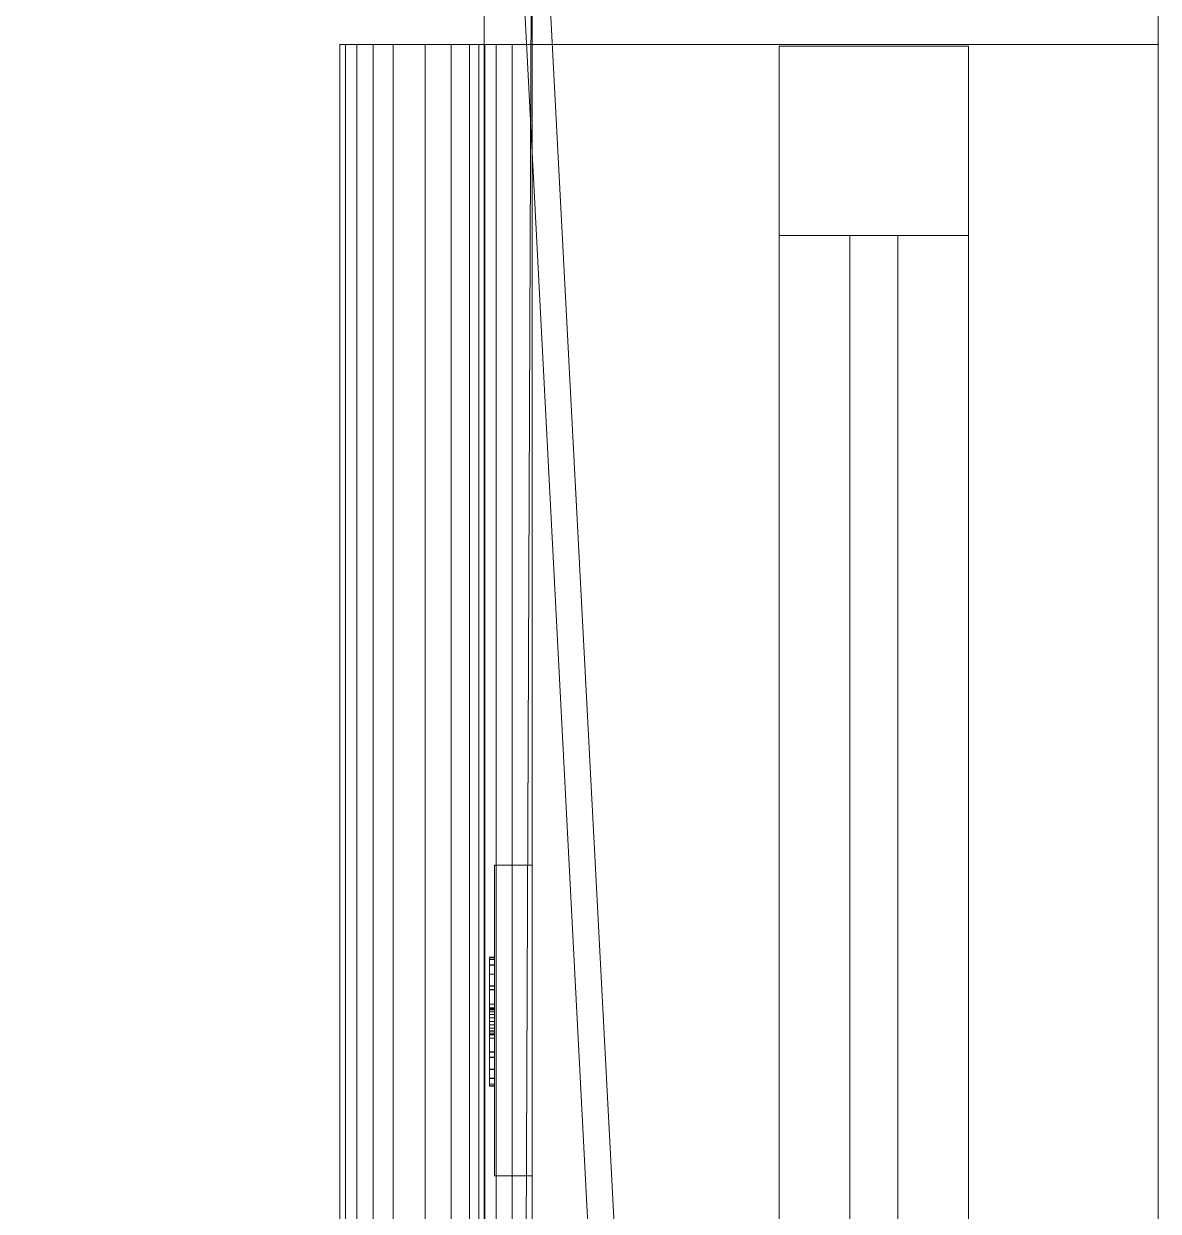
# Model space of a CAD drawing. Header units: inches. Extents: x -97 to 314, y -593 to 0.
# Drawn here: x 301.72 to 313.5, y -479.1 to -466.77 of the extents above; entities that cross this region are included whole.
import ezdxf

# ---------------------------------------------------------------- set-up
doc = ezdxf.new("R2010")
doc.units = ezdxf.units.IN
doc.header["$MEASUREMENT"] = 0
for name, color, linetype, lineweight in [('A-CLNG', 13, 'Continuous', 13), ('A-FLOR', 192, 'Continuous', 13), ('A-GENM', 13, 'Continuous', 9), ('A-GLAZ', 151, 'Continuous', 13), ('A-WALL', 113, 'Continuous', 13), ('E-ELEC-FIXT', 91, 'Continuous', 9)]:
    doc.layers.add(name, color=color, linetype=linetype, lineweight=lineweight)

# ---------------------------------------------------------------- blocks, each defined once
blk = doc.blocks.new('Window_2 - Window_2-718582-_3D_')
at = {"layer": 'A-GLAZ', "lineweight": 9}
mesh = blk.add_polyface(dxfattribs=at)
corners = [(-30.484, 1.281, 79), (1.625, 1.281, 79), (1.625, 1.281, 31), (-30.484, 1.281, 31), (-28.516, 1.281, 77.031), (-28.516, 1.281, 32.969), (-0.344, 1.281, 32.969), (-0.344, 1.281, 77.031)]
mesh.append_faces([[corners[k] for k in face] for face in [(0, 4, 5, 3), (3, 5, 6, 2)]], dxfattribs={"vtx0": -1, "vtx2": -1})
mesh.append_faces([[corners[k] for k in face] for face in [(7, 4, 0, 1), (6, 7, 1, 2)]], dxfattribs={"vtx1": -1, "vtx3": -1})
mesh = blk.add_polyface(dxfattribs=at)
corners = [(-30.484, 1.281, 79), (-30.484, -0.687, 79), (1.625, -0.687, 79), (1.625, 1.281, 79)]
mesh.append_faces([[corners[k] for k in face] for face in [(0, 1, 2, 3)]])
mesh = blk.add_polyface(dxfattribs=at)
corners = [(1.625, 1.281, 31), (1.625, -0.687, 31), (-30.484, -0.687, 31), (-30.484, 1.281, 31)]
mesh.append_faces([[corners[k] for k in face] for face in [(0, 1, 2, 3)]])
mesh = blk.add_polyface(dxfattribs=at)
corners = [(-30.484, 1.281, 31), (-30.484, -0.687, 31), (-30.484, -0.687, 79), (-30.484, 1.281, 79)]
mesh.append_faces([[corners[k] for k in face] for face in [(0, 1, 2, 3)]])
mesh = blk.add_polyface(dxfattribs=at)
corners = [(-28.516, 1.281, 77.031), (-28.516, -0.687, 77.031), (-28.516, -0.687, 32.969), (-28.516, 1.281, 32.969)]
mesh.append_faces([[corners[k] for k in face] for face in [(0, 1, 2, 3)]])
mesh = blk.add_polyface(dxfattribs=at)
corners = [(-28.516, 1.281, 32.969), (-28.516, -0.687, 32.969), (-0.344, -0.687, 32.969), (-0.344, 1.281, 32.969)]
mesh.append_faces([[corners[k] for k in face] for face in [(0, 1, 2, 3)]])
mesh = blk.add_polyface(dxfattribs=at)
corners = [(-0.344, 1.281, 77.031), (-0.344, -0.687, 77.031), (-28.516, -0.687, 77.031), (-28.516, 1.281, 77.031)]
mesh.append_faces([[corners[k] for k in face] for face in [(0, 1, 2, 3)]])
at = {"layer": 'A-GLAZ', "lineweight": 9, "transparency": 33554471}
mesh = blk.add_polyface(dxfattribs=at)
corners = [(-28.516, 0.547, 77.031), (-0.344, 0.547, 77.031), (-0.344, 0.547, 32.969), (-28.516, 0.547, 32.969)]
mesh.append_faces([[corners[k] for k in face] for face in [(0, 1, 2, 3)]])
mesh = blk.add_polyface(dxfattribs=at)
corners = [(-28.516, 0.547, 32.969), (-28.516, 0.047, 32.969), (-28.516, 0.047, 77.031), (-28.516, 0.547, 77.031)]
mesh.append_faces([[corners[k] for k in face] for face in [(0, 1, 2, 3)]])
mesh = blk.add_polyface(dxfattribs=at)
corners = [(-28.516, 0.547, 77.031), (-28.516, 0.047, 77.031), (-0.344, 0.047, 77.031), (-0.344, 0.547, 77.031)]
mesh.append_faces([[corners[k] for k in face] for face in [(0, 1, 2, 3)]])
mesh = blk.add_polyface(dxfattribs=at)
corners = [(-0.344, 0.547, 32.969), (-0.344, 0.047, 32.969), (-28.516, 0.047, 32.969), (-28.516, 0.547, 32.969)]
mesh.append_faces([[corners[k] for k in face] for face in [(0, 1, 2, 3)]])
mesh = blk.add_polyface(dxfattribs=at)
corners = [(-0.344, 0.047, 32.969), (-0.344, 0.047, 77.031), (-28.516, 0.047, 77.031), (-28.516, 0.047, 32.969)]
mesh.append_faces([[corners[k] for k in face] for face in [(0, 1, 2, 3)]])
at = {"layer": 'A-GLAZ', "lineweight": 9}
mesh = blk.add_polyface(dxfattribs=at)
corners = [(-30.484, -0.687, 79), (-30.484, -0.687, 31), (1.625, -0.687, 31), (1.625, -0.687, 79), (-28.516, -0.687, 77.031), (-0.344, -0.687, 77.031), (-0.344, -0.687, 32.969), (-28.516, -0.687, 32.969)]
mesh.append_faces([[corners[k] for k in face] for face in [(3, 5, 6, 2), (2, 6, 7, 1)]], dxfattribs={"vtx0": -1, "vtx2": -1})
mesh.append_faces([[corners[k] for k in face] for face in [(4, 5, 3, 0), (7, 4, 0, 1)]], dxfattribs={"vtx1": -1, "vtx3": -1})
blk = doc.blocks.new('Generic Models 43 - Generic Models 11-784310-_3D_')
at = {"layer": 'A-GENM'}
mesh = blk.add_polyface(dxfattribs=at)
corners = [(307, -466.984, 92), (306.791, -466.984, 92.153), (306.624, -466.984, 92.35), (306.506, -466.984, 92.581), (306.445, -466.984, 92.832), (306.347, -466.984, 93.236), (306.158, -466.984, 93.606), (305.889, -466.984, 93.922), (305.555, -466.984, 94.168), (305.346, -466.984, 94.321), (305.179, -466.984, 94.518), (305.061, -466.984, 94.749), (305, -466.984, 95), (307, -466.984, 95)]
mesh.append_faces([[corners[k] for k in face] for face in [(13, 11, 12)]], dxfattribs={"vtx0": -1})
mesh.append_faces([[corners[k] for k in face] for face in [(0, 3, 4, 13), (13, 4, 5)]], dxfattribs={"vtx0": -1, "vtx2": -1})
mesh.append_faces([[corners[k] for k in face] for face in [(13, 7, 8, 9), (13, 9, 10, 11)]], dxfattribs={"vtx0": -1, "vtx3": -1})
mesh.append_faces([[corners[k] for k in face] for face in [(5, 6, 13), (6, 7, 13)]], dxfattribs={"vtx1": -1, "vtx2": -1})
mesh.append_faces([[corners[k] for k in face] for face in [(0, 1, 2, 3)]], dxfattribs={"vtx3": -1})
mesh = blk.add_polyface(dxfattribs=at)
corners = [(305, -466.984, 95), (305.061, -466.984, 94.749), (305.179, -466.984, 94.518), (305.346, -466.984, 94.321), (305.555, -466.984, 94.168), (305.555, -529.984, 94.168), (305.346, -529.984, 94.321), (305.179, -529.984, 94.518), (305.061, -529.984, 94.749), (305, -529.984, 95)]
mesh.append_faces([[corners[k] for k in face] for face in [(5, 6, 3, 4)]], dxfattribs={"vtx1": -1})
mesh.append_faces([[corners[k] for k in face] for face in [(2, 3, 6, 7), (7, 8, 1, 2)]], dxfattribs={"vtx1": -1, "vtx3": -1})
mesh.append_faces([[corners[k] for k in face] for face in [(8, 9, 0, 1)]], dxfattribs={"vtx3": -1})
mesh = blk.add_polyface(dxfattribs=at)
corners = [(305, -466.984, 95), (305, -529.984, 95), (307, -529.984, 95), (307, -466.984, 95)]
mesh.append_faces([[corners[k] for k in face] for face in [(0, 1, 2, 3)]])
mesh = blk.add_polyface(dxfattribs=at)
corners = [(305.555, -466.984, 94.168), (305.889, -466.984, 93.922), (306.158, -466.984, 93.606), (306.347, -466.984, 93.236), (306.445, -466.984, 92.832), (306.445, -529.984, 92.832), (306.347, -529.984, 93.236), (306.158, -529.984, 93.606), (305.889, -529.984, 93.922), (305.555, -529.984, 94.168)]
mesh.append_faces([[corners[k] for k in face] for face in [(0, 1, 8, 9)]], dxfattribs={"vtx1": -1})
mesh.append_faces([[corners[k] for k in face] for face in [(2, 3, 6, 7), (7, 8, 1, 2)]], dxfattribs={"vtx1": -1, "vtx3": -1})
mesh.append_faces([[corners[k] for k in face] for face in [(3, 4, 5, 6)]], dxfattribs={"vtx3": -1})
mesh = blk.add_polyface(dxfattribs=at)
corners = [(306.445, -466.984, 92.832), (306.506, -466.984, 92.581), (306.624, -466.984, 92.35), (306.791, -466.984, 92.153), (307, -466.984, 92), (307, -529.984, 92), (306.791, -529.984, 92.153), (306.624, -529.984, 92.35), (306.506, -529.984, 92.581), (306.445, -529.984, 92.832)]
mesh.append_faces([[corners[k] for k in face] for face in [(5, 6, 3, 4)]], dxfattribs={"vtx1": -1})
mesh.append_faces([[corners[k] for k in face] for face in [(2, 3, 6, 7), (7, 8, 1, 2)]], dxfattribs={"vtx1": -1, "vtx3": -1})
mesh.append_faces([[corners[k] for k in face] for face in [(8, 9, 0, 1)]], dxfattribs={"vtx3": -1})
mesh = blk.add_polyface(dxfattribs=at)
corners = [(307, -466.984, 95), (307, -529.984, 95), (307, -529.984, 92), (307, -466.984, 92)]
mesh.append_faces([[corners[k] for k in face] for face in [(0, 1, 2, 3)]])
blk = doc.blocks.new('Switch 4 - Switch 4-645439-_3D_')
at = {"layer": 'E-ELEC-FIXT'}
mesh = blk.add_polyface(dxfattribs=at)
corners = [(-1.612, 0.394, 4.893), (1.612, 0.394, 4.893), (1.612, 0.394), (-1.612, 0.394)]
mesh.append_faces([[corners[k] for k in face] for face in [(0, 1, 2, 3)]])
mesh = blk.add_polyface(dxfattribs=at)
corners = [(1.612, 0.394), (1.612, 0), (-1.612, 0), (-1.612, 0.394)]
mesh.append_faces([[corners[k] for k in face] for face in [(0, 1, 2, 3)]])
mesh = blk.add_polyface(dxfattribs=at)
corners = [(-1.612, 0.394, 4.893), (-1.612, 0, 4.893), (1.612, 0, 4.893), (1.612, 0.394, 4.893)]
mesh.append_faces([[corners[k] for k in face] for face in [(0, 1, 2, 3)]])
mesh = blk.add_polyface(dxfattribs=at)
corners = [(-1.612, 0.394), (-1.612, 0), (-1.612, 0, 4.893), (-1.612, 0.394, 4.893)]
mesh.append_faces([[corners[k] for k in face] for face in [(0, 1, 2, 3)]])
mesh = blk.add_polyface(dxfattribs=at)
corners = [(0.358, 0.444, 2.841), (-0.384, 0.444, 2.841), (-0.509, 0.444, 2.948), (-0.604, 0.444, 3.083), (-0.663, 0.444, 3.237), (-0.683, 0.444, 3.4), (-0.663, 0.444, 3.563), (-0.604, 0.444, 3.717), (-0.509, 0.444, 3.851), (-0.384, 0.444, 3.959), (0.358, 0.444, 3.959), (0.482, 0.444, 3.851), (0.577, 0.444, 3.717), (0.636, 0.444, 3.563), (0.656, 0.444, 3.4), (0.636, 0.444, 3.237), (0.577, 0.444, 3.083), (0.482, 0.444, 2.948), (-0.183, 0.444, 3.735), (-0.328, 0.444, 3.735), (-0.328, 0.444, 3.317), (-0.183, 0.444, 3.317), (0.17, 0.444, 3.7), (0.17, 0.444, 3.346), (0.32, 0.444, 3.346), (0.32, 0.444, 3.7), (0.131, 0.444, 2.904), (0.131, 0.444, 3.04), (0.126, 0.444, 3.076), (0.112, 0.444, 3.11), (0.09, 0.444, 3.139), (0.06, 0.444, 3.162), (0.026, 0.444, 3.176), (-0.01, 0.444, 3.181), (-0.046, 0.444, 3.176), (-0.08, 0.444, 3.162), (-0.11, 0.444, 3.139), (-0.132, 0.444, 3.11), (-0.146, 0.444, 3.076), (-0.151, 0.444, 3.04), (-0.151, 0.444, 2.904), (0.356, 0.444, 1.346), (-0.383, 0.444, 1.346), (-0.507, 0.444, 1.453), (-0.601, 0.444, 1.587), (-0.66, 0.444, 1.74), (-0.68, 0.444, 1.903), (-0.66, 0.444, 2.065), (-0.601, 0.444, 2.218), (-0.507, 0.444, 2.352), (-0.383, 0.444, 2.459), (0.356, 0.444, 2.459), (0.48, 0.444, 2.352), (0.574, 0.444, 2.218), (0.633, 0.444, 2.065), (0.653, 0.444, 1.903), (0.633, 0.444, 1.74), (0.574, 0.444, 1.587), (0.48, 0.444, 1.453), (-0.183, 0.444, 2.199), (-0.326, 0.444, 2.199), (-0.326, 0.444, 1.846), (-0.183, 0.444, 1.846), (0.169, 0.444, 2.202), (0.169, 0.444, 1.849), (0.319, 0.444, 1.849), (0.319, 0.444, 2.202), (0.13, 0.444, 1.409), (0.13, 0.444, 1.544), (0.125, 0.444, 1.581), (0.111, 0.444, 1.614), (0.089, 0.444, 1.643), (0.06, 0.444, 1.666), (0.026, 0.444, 1.68), (-0.01, 0.444, 1.684), (-0.046, 0.444, 1.68), (-0.08, 0.444, 1.666), (-0.109, 0.444, 1.643), (-0.131, 0.444, 1.614), (-0.146, 0.444, 1.581), (-0.15, 0.444, 1.544), (-0.15, 0.444, 1.409)]
mesh.append_faces([[corners[k] for k in face] for face in [(28, 17, 27), (25, 13, 24), (5, 20, 4), (69, 58, 68), (66, 54, 65), (46, 61, 45)]], dxfattribs={"vtx0": -1, "vtx1": -1})
mesh.append_faces([[corners[k] for k in face] for face in [(10, 22, 18, 9), (51, 63, 59, 50)]], dxfattribs={"vtx0": -1, "vtx1": -1, "vtx2": -1})
mesh.append_faces([[corners[k] for k in face] for face in [(0, 26, 27, 17), (23, 30, 31), (24, 28, 29), (23, 31, 32), (24, 15, 16), (23, 32, 33), (21, 35, 36), (21, 34, 35), (21, 36, 37, 20), (2, 38, 39), (6, 19, 20, 5), (9, 18, 19, 8), (41, 67, 68, 58), (64, 71, 72), (65, 69, 70), (64, 72, 73), (65, 56, 57), (59, 63, 64, 62), (64, 73, 74), (62, 76, 77), (62, 75, 76), (62, 77, 78, 61), (43, 79, 80), (50, 59, 60, 49), (47, 60, 61, 46)]], dxfattribs={"vtx0": -1, "vtx2": -1})
mesh.append_faces([[corners[k] for k in face] for face in [(24, 16, 17, 28), (20, 37, 38, 2), (65, 57, 58, 69), (61, 78, 79, 43)]], dxfattribs={"vtx0": -1, "vtx2": -1, "vtx3": -1})
mesh.append_faces([[corners[k] for k in face] for face in [(24, 13, 14, 15), (25, 11, 12, 13), (20, 2, 3, 4), (19, 6, 7, 8), (65, 54, 55, 56), (61, 43, 44, 45), (60, 47, 48, 49)]], dxfattribs={"vtx0": -1, "vtx3": -1})
mesh.append_faces([[corners[k] for k in face] for face in [(53, 54, 66, 52)]], dxfattribs={"vtx1": -1, "vtx2": -1})
mesh.append_faces([[corners[k] for k in face] for face in [(33, 34, 21, 23), (74, 75, 62, 64)]], dxfattribs={"vtx1": -1, "vtx2": -1, "vtx3": -1})
mesh.append_faces([[corners[k] for k in face] for face in [(40, 26, 0, 1), (29, 30, 23, 24), (25, 22, 10, 11), (22, 23, 21, 18), (39, 40, 1, 2), (81, 67, 41, 42), (70, 71, 64, 65), (66, 63, 51, 52), (80, 81, 42, 43)]], dxfattribs={"vtx1": -1, "vtx3": -1})
mesh = blk.add_polyface(dxfattribs=at)
corners = [(-0.384, 0.444, 3.959), (-0.509, 0.444, 3.851), (-0.604, 0.444, 3.717), (-0.663, 0.444, 3.563), (-0.683, 0.444, 3.4), (-0.663, 0.444, 3.237), (-0.604, 0.444, 3.083), (-0.509, 0.444, 2.948), (-0.384, 0.444, 2.841), (-0.384, 0.394, 2.841), (-0.509, 0.394, 2.948), (-0.604, 0.394, 3.083), (-0.663, 0.394, 3.237), (-0.683, 0.394, 3.4), (-0.663, 0.394, 3.563), (-0.604, 0.394, 3.717), (-0.509, 0.394, 3.851), (-0.384, 0.394, 3.959)]
mesh.append_faces([[corners[k] for k in face] for face in [(9, 10, 7, 8), (0, 1, 16, 17)]], dxfattribs={"vtx1": -1})
mesh.append_faces([[corners[k] for k in face] for face in [(10, 11, 6, 7), (11, 12, 5, 6), (4, 5, 12, 13), (13, 14, 3, 4), (14, 15, 2, 3), (15, 16, 1, 2)]], dxfattribs={"vtx1": -1, "vtx3": -1})
mesh = blk.add_polyface(dxfattribs=at)
corners = [(0.358, 0.394, 2.841), (0.482, 0.394, 2.948), (0.577, 0.394, 3.083), (0.636, 0.394, 3.237), (0.656, 0.394, 3.4), (0.636, 0.394, 3.563), (0.577, 0.394, 3.717), (0.482, 0.394, 3.851), (0.358, 0.394, 3.959), (-0.384, 0.394, 3.959), (-0.509, 0.394, 3.851), (-0.604, 0.394, 3.717), (-0.663, 0.394, 3.563), (-0.683, 0.394, 3.4), (-0.663, 0.394, 3.237), (-0.604, 0.394, 3.083), (-0.509, 0.394, 2.948), (-0.384, 0.394, 2.841), (-0.183, 0.394, 3.735), (-0.183, 0.394, 3.317), (-0.328, 0.394, 3.317), (-0.328, 0.394, 3.735), (0.17, 0.394, 3.7), (0.32, 0.394, 3.7), (0.32, 0.394, 3.346), (0.17, 0.394, 3.346), (0.131, 0.394, 2.904), (-0.151, 0.394, 2.904), (-0.151, 0.394, 3.04), (-0.146, 0.394, 3.076), (-0.132, 0.394, 3.11), (-0.11, 0.394, 3.139), (-0.08, 0.394, 3.162), (-0.046, 0.394, 3.176), (-0.01, 0.394, 3.181), (0.026, 0.394, 3.176), (0.06, 0.394, 3.162), (0.09, 0.394, 3.139), (0.112, 0.394, 3.11), (0.126, 0.394, 3.076), (0.131, 0.394, 3.04), (0.356, 0.394, 1.346), (0.48, 0.394, 1.453), (0.574, 0.394, 1.587), (0.633, 0.394, 1.74), (0.653, 0.394, 1.903), (0.633, 0.394, 2.065), (0.574, 0.394, 2.218), (0.48, 0.394, 2.352), (0.356, 0.394, 2.459), (-0.383, 0.394, 2.459), (-0.507, 0.394, 2.352), (-0.601, 0.394, 2.218), (-0.66, 0.394, 2.065), (-0.68, 0.394, 1.903), (-0.66, 0.394, 1.74), (-0.601, 0.394, 1.587), (-0.507, 0.394, 1.453), (-0.383, 0.394, 1.346), (-0.183, 0.394, 2.199), (-0.183, 0.394, 1.846), (-0.326, 0.394, 1.846), (-0.326, 0.394, 2.199), (0.169, 0.394, 2.202), (0.319, 0.394, 2.202), (0.319, 0.394, 1.849), (0.169, 0.394, 1.849), (0.13, 0.394, 1.409), (-0.15, 0.394, 1.409), (-0.15, 0.394, 1.544), (-0.146, 0.394, 1.581), (-0.131, 0.394, 1.614), (-0.109, 0.394, 1.643), (-0.08, 0.394, 1.666), (-0.046, 0.394, 1.68), (-0.01, 0.394, 1.684), (0.026, 0.394, 1.68), (0.06, 0.394, 1.666), (0.089, 0.394, 1.643), (0.111, 0.394, 1.614), (0.125, 0.394, 1.581), (0.13, 0.394, 1.544)]
mesh.append_faces([[corners[k] for k in face] for face in [(29, 16, 28), (21, 12, 20), (4, 24, 3), (70, 57, 69), (62, 53, 61), (45, 65, 44)]], dxfattribs={"vtx0": -1, "vtx1": -1})
mesh.append_faces([[corners[k] for k in face] for face in [(17, 27, 28, 16), (27, 17, 0, 26), (19, 31, 32), (20, 29, 30), (19, 32, 33), (20, 14, 15), (22, 18, 19, 25), (19, 33, 34), (25, 36, 37), (25, 35, 36), (25, 37, 38, 24), (1, 39, 40), (5, 23, 24, 4), (8, 22, 23, 7), (58, 68, 69, 57), (68, 58, 41, 67), (60, 72, 73), (61, 70, 71), (60, 73, 74), (61, 55, 56), (60, 74, 75), (66, 77, 78), (66, 76, 77), (66, 78, 79, 65), (42, 80, 81), (49, 63, 64, 48), (46, 64, 65, 45)]], dxfattribs={"vtx0": -1, "vtx2": -1})
mesh.append_faces([[corners[k] for k in face] for face in [(20, 15, 16, 29), (24, 38, 39, 1), (61, 56, 57, 70), (65, 79, 80, 42)]], dxfattribs={"vtx0": -1, "vtx2": -1, "vtx3": -1})
mesh.append_faces([[corners[k] for k in face] for face in [(20, 12, 13, 14), (21, 10, 11, 12), (24, 1, 2, 3), (23, 5, 6, 7), (61, 53, 54, 55), (65, 42, 43, 44), (64, 46, 47, 48)]], dxfattribs={"vtx0": -1, "vtx3": -1})
mesh.append_faces([[corners[k] for k in face] for face in [(52, 53, 62, 51)]], dxfattribs={"vtx1": -1, "vtx2": -1})
mesh.append_faces([[corners[k] for k in face] for face in [(8, 9, 18, 22), (34, 35, 25, 19), (49, 50, 59, 63), (75, 76, 66, 60)]], dxfattribs={"vtx1": -1, "vtx2": -1, "vtx3": -1})
mesh.append_faces([[corners[k] for k in face] for face in [(30, 31, 19, 20), (21, 18, 9, 10), (40, 26, 0, 1), (71, 72, 60, 61), (62, 59, 50, 51), (59, 60, 66, 63), (81, 67, 41, 42)]], dxfattribs={"vtx1": -1, "vtx3": -1})
mesh = blk.add_polyface(dxfattribs=at)
corners = [(-0.383, 0.444, 2.459), (-0.507, 0.444, 2.352), (-0.601, 0.444, 2.218), (-0.66, 0.444, 2.065), (-0.68, 0.444, 1.903), (-0.66, 0.444, 1.74), (-0.601, 0.444, 1.587), (-0.507, 0.444, 1.453), (-0.383, 0.444, 1.346), (-0.383, 0.394, 1.346), (-0.507, 0.394, 1.453), (-0.601, 0.394, 1.587), (-0.66, 0.394, 1.74), (-0.68, 0.394, 1.903), (-0.66, 0.394, 2.065), (-0.601, 0.394, 2.218), (-0.507, 0.394, 2.352), (-0.383, 0.394, 2.459)]
mesh.append_faces([[corners[k] for k in face] for face in [(9, 10, 7, 8), (0, 1, 16, 17)]], dxfattribs={"vtx1": -1})
mesh.append_faces([[corners[k] for k in face] for face in [(10, 11, 6, 7), (11, 12, 5, 6), (4, 5, 12, 13), (13, 14, 3, 4), (14, 15, 2, 3), (15, 16, 1, 2)]], dxfattribs={"vtx1": -1, "vtx3": -1})
mesh = blk.add_polyface(dxfattribs=at)
corners = [(-0.384, 0.444, 3.959), (-0.384, 0.394, 3.959), (0.358, 0.394, 3.959), (0.358, 0.444, 3.959)]
mesh.append_faces([[corners[k] for k in face] for face in [(0, 1, 2, 3)]])
mesh = blk.add_polyface(dxfattribs=at)
corners = [(0.358, 0.444, 2.841), (0.358, 0.394, 2.841), (-0.384, 0.394, 2.841), (-0.384, 0.444, 2.841)]
mesh.append_faces([[corners[k] for k in face] for face in [(0, 1, 2, 3)]])
mesh = blk.add_polyface(dxfattribs=at)
corners = [(-0.383, 0.444, 2.459), (-0.383, 0.394, 2.459), (0.356, 0.394, 2.459), (0.356, 0.444, 2.459)]
mesh.append_faces([[corners[k] for k in face] for face in [(0, 1, 2, 3)]])
mesh = blk.add_polyface(dxfattribs=at)
corners = [(0.356, 0.444, 1.346), (0.356, 0.394, 1.346), (-0.383, 0.394, 1.346), (-0.383, 0.444, 1.346)]
mesh.append_faces([[corners[k] for k in face] for face in [(0, 1, 2, 3)]])
mesh = blk.add_polyface(dxfattribs=at)
corners = [(-0.328, 0.444, 3.317), (-0.328, 0.394, 3.317), (-0.183, 0.394, 3.317), (-0.183, 0.444, 3.317)]
mesh.append_faces([[corners[k] for k in face] for face in [(0, 1, 2, 3)]])
mesh = blk.add_polyface(dxfattribs=at)
corners = [(-0.328, 0.444, 3.735), (-0.328, 0.394, 3.735), (-0.328, 0.394, 3.317), (-0.328, 0.444, 3.317)]
mesh.append_faces([[corners[k] for k in face] for face in [(0, 1, 2, 3)]])
mesh = blk.add_polyface(dxfattribs=at)
corners = [(-0.183, 0.444, 3.735), (-0.183, 0.394, 3.735), (-0.328, 0.394, 3.735), (-0.328, 0.444, 3.735)]
mesh.append_faces([[corners[k] for k in face] for face in [(0, 1, 2, 3)]])
mesh = blk.add_polyface(dxfattribs=at)
corners = [(-0.326, 0.444, 1.846), (-0.326, 0.394, 1.846), (-0.183, 0.394, 1.846), (-0.183, 0.444, 1.846)]
mesh.append_faces([[corners[k] for k in face] for face in [(0, 1, 2, 3)]])
mesh = blk.add_polyface(dxfattribs=at)
corners = [(-0.326, 0.444, 2.199), (-0.326, 0.394, 2.199), (-0.326, 0.394, 1.846), (-0.326, 0.444, 1.846)]
mesh.append_faces([[corners[k] for k in face] for face in [(0, 1, 2, 3)]])
mesh = blk.add_polyface(dxfattribs=at)
corners = [(-0.183, 0.444, 2.199), (-0.183, 0.394, 2.199), (-0.326, 0.394, 2.199), (-0.326, 0.444, 2.199)]
mesh.append_faces([[corners[k] for k in face] for face in [(0, 1, 2, 3)]])
mesh = blk.add_polyface(dxfattribs=at)
corners = [(-0.183, 0.444, 3.317), (-0.183, 0.394, 3.317), (-0.183, 0.394, 3.735), (-0.183, 0.444, 3.735)]
mesh.append_faces([[corners[k] for k in face] for face in [(0, 1, 2, 3)]])
mesh = blk.add_polyface(dxfattribs=at)
corners = [(-0.183, 0.444, 1.846), (-0.183, 0.394, 1.846), (-0.183, 0.394, 2.199), (-0.183, 0.444, 2.199)]
mesh.append_faces([[corners[k] for k in face] for face in [(0, 1, 2, 3)]])
mesh = blk.add_polyface(dxfattribs=at)
corners = [(-0.151, 0.444, 2.904), (-0.151, 0.394, 2.904), (0.131, 0.394, 2.904), (0.131, 0.444, 2.904)]
mesh.append_faces([[corners[k] for k in face] for face in [(0, 1, 2, 3)]])
mesh = blk.add_polyface(dxfattribs=at)
corners = [(-0.151, 0.444, 3.04), (-0.151, 0.394, 3.04), (-0.151, 0.394, 2.904), (-0.151, 0.444, 2.904)]
mesh.append_faces([[corners[k] for k in face] for face in [(0, 1, 2, 3)]])
mesh = blk.add_polyface(dxfattribs=at)
corners = [(-0.151, 0.444, 3.04), (-0.146, 0.444, 3.076), (-0.132, 0.444, 3.11), (-0.11, 0.444, 3.139), (-0.08, 0.444, 3.162), (-0.046, 0.444, 3.176), (-0.01, 0.444, 3.181), (0.026, 0.444, 3.176), (0.06, 0.444, 3.162), (0.09, 0.444, 3.139), (0.112, 0.444, 3.11), (0.126, 0.444, 3.076), (0.131, 0.444, 3.04), (0.131, 0.394, 3.04), (0.126, 0.394, 3.076), (0.112, 0.394, 3.11), (0.09, 0.394, 3.139), (0.06, 0.394, 3.162), (0.026, 0.394, 3.176), (-0.01, 0.394, 3.181), (-0.046, 0.394, 3.176), (-0.08, 0.394, 3.162), (-0.11, 0.394, 3.139), (-0.132, 0.394, 3.11), (-0.146, 0.394, 3.076), (-0.151, 0.394, 3.04)]
mesh.append_faces([[corners[k] for k in face] for face in [(0, 1, 24, 25)]], dxfattribs={"vtx1": -1})
mesh.append_faces([[corners[k] for k in face] for face in [(10, 11, 14, 15), (8, 9, 16, 17), (9, 10, 15, 16), (7, 8, 17, 18), (18, 19, 6, 7), (4, 5, 20, 21), (3, 4, 21, 22), (1, 2, 23, 24), (2, 3, 22, 23), (19, 20, 5, 6)]], dxfattribs={"vtx1": -1, "vtx3": -1})
mesh.append_faces([[corners[k] for k in face] for face in [(11, 12, 13, 14)]], dxfattribs={"vtx3": -1})
mesh = blk.add_polyface(dxfattribs=at)
corners = [(-0.15, 0.444, 1.409), (-0.15, 0.394, 1.409), (0.13, 0.394, 1.409), (0.13, 0.444, 1.409)]
mesh.append_faces([[corners[k] for k in face] for face in [(0, 1, 2, 3)]])
mesh = blk.add_polyface(dxfattribs=at)
corners = [(-0.15, 0.444, 1.544), (-0.15, 0.394, 1.544), (-0.15, 0.394, 1.409), (-0.15, 0.444, 1.409)]
mesh.append_faces([[corners[k] for k in face] for face in [(0, 1, 2, 3)]])
mesh = blk.add_polyface(dxfattribs=at)
corners = [(-0.15, 0.444, 1.544), (-0.146, 0.444, 1.581), (-0.131, 0.444, 1.614), (-0.109, 0.444, 1.643), (-0.08, 0.444, 1.666), (-0.046, 0.444, 1.68), (-0.01, 0.444, 1.684), (0.026, 0.444, 1.68), (0.06, 0.444, 1.666), (0.089, 0.444, 1.643), (0.111, 0.444, 1.614), (0.125, 0.444, 1.581), (0.13, 0.444, 1.544), (0.13, 0.394, 1.544), (0.125, 0.394, 1.581), (0.111, 0.394, 1.614), (0.089, 0.394, 1.643), (0.06, 0.394, 1.666), (0.026, 0.394, 1.68), (-0.01, 0.394, 1.684), (-0.046, 0.394, 1.68), (-0.08, 0.394, 1.666), (-0.109, 0.394, 1.643), (-0.131, 0.394, 1.614), (-0.146, 0.394, 1.581), (-0.15, 0.394, 1.544)]
mesh.append_faces([[corners[k] for k in face] for face in [(0, 1, 24, 25)]], dxfattribs={"vtx1": -1})
mesh.append_faces([[corners[k] for k in face] for face in [(10, 11, 14, 15), (8, 9, 16, 17), (9, 10, 15, 16), (7, 8, 17, 18), (18, 19, 6, 7), (4, 5, 20, 21), (3, 4, 21, 22), (1, 2, 23, 24), (2, 3, 22, 23), (19, 20, 5, 6)]], dxfattribs={"vtx1": -1, "vtx3": -1})
mesh.append_faces([[corners[k] for k in face] for face in [(11, 12, 13, 14)]], dxfattribs={"vtx3": -1})
mesh = blk.add_polyface(dxfattribs=at)
corners = [(0.13, 0.444, 1.409), (0.13, 0.394, 1.409), (0.13, 0.394, 1.544), (0.13, 0.444, 1.544)]
mesh.append_faces([[corners[k] for k in face] for face in [(0, 1, 2, 3)]])
mesh = blk.add_polyface(dxfattribs=at)
corners = [(0.131, 0.444, 2.904), (0.131, 0.394, 2.904), (0.131, 0.394, 3.04), (0.131, 0.444, 3.04)]
mesh.append_faces([[corners[k] for k in face] for face in [(0, 1, 2, 3)]])
mesh = blk.add_polyface(dxfattribs=at)
corners = [(0.319, 0.444, 2.202), (0.319, 0.394, 2.202), (0.169, 0.394, 2.202), (0.169, 0.444, 2.202)]
mesh.append_faces([[corners[k] for k in face] for face in [(0, 1, 2, 3)]])
mesh = blk.add_polyface(dxfattribs=at)
corners = [(0.169, 0.444, 1.849), (0.169, 0.394, 1.849), (0.319, 0.394, 1.849), (0.319, 0.444, 1.849)]
mesh.append_faces([[corners[k] for k in face] for face in [(0, 1, 2, 3)]])
mesh = blk.add_polyface(dxfattribs=at)
corners = [(0.169, 0.444, 2.202), (0.169, 0.394, 2.202), (0.169, 0.394, 1.849), (0.169, 0.444, 1.849)]
mesh.append_faces([[corners[k] for k in face] for face in [(0, 1, 2, 3)]])
mesh = blk.add_polyface(dxfattribs=at)
corners = [(0.32, 0.444, 3.7), (0.32, 0.394, 3.7), (0.17, 0.394, 3.7), (0.17, 0.444, 3.7)]
mesh.append_faces([[corners[k] for k in face] for face in [(0, 1, 2, 3)]])
mesh = blk.add_polyface(dxfattribs=at)
corners = [(0.17, 0.444, 3.346), (0.17, 0.394, 3.346), (0.32, 0.394, 3.346), (0.32, 0.444, 3.346)]
mesh.append_faces([[corners[k] for k in face] for face in [(0, 1, 2, 3)]])
mesh = blk.add_polyface(dxfattribs=at)
corners = [(0.17, 0.444, 3.7), (0.17, 0.394, 3.7), (0.17, 0.394, 3.346), (0.17, 0.444, 3.346)]
mesh.append_faces([[corners[k] for k in face] for face in [(0, 1, 2, 3)]])
mesh = blk.add_polyface(dxfattribs=at)
corners = [(0.319, 0.444, 1.849), (0.319, 0.394, 1.849), (0.319, 0.394, 2.202), (0.319, 0.444, 2.202)]
mesh.append_faces([[corners[k] for k in face] for face in [(0, 1, 2, 3)]])
mesh = blk.add_polyface(dxfattribs=at)
corners = [(0.32, 0.444, 3.346), (0.32, 0.394, 3.346), (0.32, 0.394, 3.7), (0.32, 0.444, 3.7)]
mesh.append_faces([[corners[k] for k in face] for face in [(0, 1, 2, 3)]])
mesh = blk.add_polyface(dxfattribs=at)
corners = [(0.356, 0.444, 1.346), (0.48, 0.444, 1.453), (0.574, 0.444, 1.587), (0.633, 0.444, 1.74), (0.653, 0.444, 1.903), (0.633, 0.444, 2.065), (0.574, 0.444, 2.218), (0.48, 0.444, 2.352), (0.356, 0.444, 2.459), (0.356, 0.394, 2.459), (0.48, 0.394, 2.352), (0.574, 0.394, 2.218), (0.633, 0.394, 2.065), (0.653, 0.394, 1.903), (0.633, 0.394, 1.74), (0.574, 0.394, 1.587), (0.48, 0.394, 1.453), (0.356, 0.394, 1.346)]
mesh.append_faces([[corners[k] for k in face] for face in [(9, 10, 7, 8), (0, 1, 16, 17)]], dxfattribs={"vtx1": -1})
mesh.append_faces([[corners[k] for k in face] for face in [(10, 11, 6, 7), (11, 12, 5, 6), (4, 5, 12, 13), (13, 14, 3, 4), (14, 15, 2, 3), (15, 16, 1, 2)]], dxfattribs={"vtx1": -1, "vtx3": -1})
mesh = blk.add_polyface(dxfattribs=at)
corners = [(0.358, 0.444, 2.841), (0.482, 0.444, 2.948), (0.577, 0.444, 3.083), (0.636, 0.444, 3.237), (0.656, 0.444, 3.4), (0.636, 0.444, 3.563), (0.577, 0.444, 3.717), (0.482, 0.444, 3.851), (0.358, 0.444, 3.959), (0.358, 0.394, 3.959), (0.482, 0.394, 3.851), (0.577, 0.394, 3.717), (0.636, 0.394, 3.563), (0.656, 0.394, 3.4), (0.636, 0.394, 3.237), (0.577, 0.394, 3.083), (0.482, 0.394, 2.948), (0.358, 0.394, 2.841)]
mesh.append_faces([[corners[k] for k in face] for face in [(9, 10, 7, 8), (0, 1, 16, 17)]], dxfattribs={"vtx1": -1})
mesh.append_faces([[corners[k] for k in face] for face in [(10, 11, 6, 7), (11, 12, 5, 6), (4, 5, 12, 13), (13, 14, 3, 4), (14, 15, 2, 3), (15, 16, 1, 2)]], dxfattribs={"vtx1": -1, "vtx3": -1})
mesh = blk.add_polyface(dxfattribs=at)
corners = [(1.612, 0.394, 4.893), (1.612, 0, 4.893), (1.612, 0), (1.612, 0.394)]
mesh.append_faces([[corners[k] for k in face] for face in [(0, 1, 2, 3)]])
mesh = blk.add_polyface(dxfattribs=at)
corners = [(1.612, 0), (1.612, 0, 4.893), (-1.612, 0, 4.893), (-1.612, 0)]
mesh.append_faces([[corners[k] for k in face] for face in [(0, 1, 2, 3)]])

msp = doc.modelspace()

# ---------------------------------------------------------------- block references
at = {"layer": 'A-GENM'}
msp.add_blockref('Generic Models 43 - Generic Models 11-784310-_3D_', (0, 0), dxfattribs=at)
at = {"layer": 'A-GLAZ', "rotation": 269.9999999999999}
msp.add_blockref('Window_2 - Window_2-718582-_3D_', (310.25, -497.484, 64), dxfattribs=at)
at = {"layer": 'E-ELEC-FIXT', "rotation": 89.9999999999995}
msp.add_blockref('Switch 4 - Switch 4-645439-_3D_', (307, -477.116, 76), dxfattribs=at)

# ---------------------------------------------------------------- meshes
at = {"layer": 'A-CLNG'}
mesh = msp.add_polyface(dxfattribs=at)
corners = [(76, -326.5, 160), (76, -593.5, 160), (313.5, -593.5, 160), (313.5, -458.5, 160), (306.5, -458.5, 160), (306.5, -326.5, 160), (111, -515.5, 160), (111, -576.5, 160), (90, -576.5, 160), (90, -515.5, 160)]
mesh.append_faces([[corners[k] for k in face] for face in [(7, 2, 6)]], dxfattribs={"vtx0": -1, "vtx1": -1})
mesh.append_faces([[corners[k] for k in face] for face in [(6, 4, 0, 9)]], dxfattribs={"vtx0": -1, "vtx1": -1, "vtx2": -1})
mesh.append_faces([[corners[k] for k in face] for face in [(1, 8, 9, 0)]], dxfattribs={"vtx0": -1, "vtx2": -1})
mesh.append_faces([[corners[k] for k in face] for face in [(7, 8, 1, 2)]], dxfattribs={"vtx1": -1, "vtx3": -1})
mesh.append_faces([[corners[k] for k in face] for face in [(4, 5, 0)]], dxfattribs={"vtx2": -1})
mesh.append_faces([[corners[k] for k in face] for face in [(2, 3, 4, 6)]], dxfattribs={"vtx2": -1, "vtx3": -1})
mesh = msp.add_polyface(dxfattribs=at)
corners = [(76, -326.5, 155), (306.5, -326.5, 155), (306.5, -458.5, 155), (313.5, -458.5, 155), (313.5, -593.5, 155), (76, -593.5, 155), (111, -515.5, 155), (90, -515.5, 155), (90, -576.5, 155), (111, -576.5, 155)]
mesh.append_faces([[corners[k] for k in face] for face in [(6, 4, 9)]], dxfattribs={"vtx0": -1, "vtx1": -1})
mesh.append_faces([[corners[k] for k in face] for face in [(0, 2, 6, 7)]], dxfattribs={"vtx0": -1, "vtx1": -1, "vtx3": -1})
mesh.append_faces([[corners[k] for k in face] for face in [(5, 8, 9, 4)]], dxfattribs={"vtx0": -1, "vtx2": -1})
mesh.append_faces([[corners[k] for k in face] for face in [(1, 2, 0)]], dxfattribs={"vtx1": -1})
mesh.append_faces([[corners[k] for k in face] for face in [(7, 8, 5, 0)]], dxfattribs={"vtx1": -1, "vtx3": -1})
mesh.append_faces([[corners[k] for k in face] for face in [(2, 3, 4, 6)]], dxfattribs={"vtx2": -1, "vtx3": -1})
mesh = msp.add_polyface(dxfattribs=at)
corners = [(313.5, -593.5, 160), (313.5, -593.5, 155), (313.5, -458.5, 155), (313.5, -458.5, 160)]
mesh.append_faces([[corners[k] for k in face] for face in [(0, 1, 2, 3)]])
at = {"layer": 'A-FLOR'}
mesh = msp.add_polyface(dxfattribs=at)
corners = [(306.5, -331, 59), (306.5, -458.5, 59), (313.5, -458.5, 59), (313.5, -593.5, 59), (-96, -593.5, 59), (-96, -338.5, 59), (76, -338.5, 59), (76, -352.57, 59), (109, -352.57, 59), (109, -331, 59)]
mesh.append_faces([[corners[k] for k in face] for face in [(8, 4, 7)]], dxfattribs={"vtx0": -1, "vtx1": -1})
mesh.append_faces([[corners[k] for k in face] for face in [(8, 1, 3, 4)]], dxfattribs={"vtx0": -1, "vtx1": -1, "vtx3": -1})
mesh.append_faces([[corners[k] for k in face] for face in [(2, 3, 1)]], dxfattribs={"vtx1": -1})
mesh.append_faces([[corners[k] for k in face] for face in [(5, 6, 7, 4)]], dxfattribs={"vtx2": -1})
mesh.append_faces([[corners[k] for k in face] for face in [(8, 9, 0, 1)]], dxfattribs={"vtx3": -1})
mesh = msp.add_polyface(dxfattribs=at)
corners = [(306.5, -331, 64), (109, -331, 64), (109, -352.57, 64), (76, -352.57, 64), (76, -338.5, 64), (-96, -338.5, 64), (-96, -593.5, 64), (313.5, -593.5, 64), (313.5, -458.5, 64), (306.5, -458.5, 64)]
mesh.append_faces([[corners[k] for k in face] for face in [(2, 9, 0, 1)]], dxfattribs={"vtx0": -1})
mesh.append_faces([[corners[k] for k in face] for face in [(6, 2, 3)]], dxfattribs={"vtx0": -1, "vtx2": -1})
mesh.append_faces([[corners[k] for k in face] for face in [(2, 6, 7, 9)]], dxfattribs={"vtx0": -1, "vtx2": -1, "vtx3": -1})
mesh.append_faces([[corners[k] for k in face] for face in [(7, 8, 9)]], dxfattribs={"vtx2": -1})
mesh.append_faces([[corners[k] for k in face] for face in [(3, 4, 5, 6)]], dxfattribs={"vtx3": -1})
mesh = msp.add_polyface(dxfattribs=at)
corners = [(313.5, -458.5, 59), (313.5, -458.5, 64), (313.5, -593.5, 64), (313.5, -593.5, 59)]
mesh.append_faces([[corners[k] for k in face] for face in [(0, 1, 2, 3)]])
at = {"layer": 'A-WALL'}
mesh = msp.add_polyface(dxfattribs=at)
corners = [(307, -587, 64), (307, -587, 155), (307, -463, 155), (307, -458.5, 155), (307, -458.5, 64), (307, -463, 64), (307, -463.5, 64), (307, -529.984, 143), (307, -529.984, 95), (307, -466.984, 95), (307, -466.984, 143)]
mesh.append_faces([[corners[k] for k in face] for face in [(10, 2, 3, 9), (9, 5, 6, 8), (8, 6, 0), (8, 0, 1, 7), (7, 1, 2, 10)]], dxfattribs={"vtx0": -1, "vtx2": -1})
mesh.append_faces([[corners[k] for k in face] for face in [(9, 3, 4, 5)]], dxfattribs={"vtx0": -1, "vtx3": -1})
mesh = msp.add_polyface(dxfattribs=at)
corners = [(313.5, -458.5, 64), (313.5, -587, 64), (307, -587, 64), (307, -463.5, 64), (307, -463, 64), (307, -458.5, 64)]
mesh.append_faces([[corners[k] for k in face] for face in [(3, 0, 1, 2), (0, 3, 4, 5)]], dxfattribs={"vtx0": -1})
mesh = msp.add_polyface(dxfattribs=at)
corners = [(313.5, -587, 155), (313.5, -458.5, 155), (307, -458.5, 155), (307, -463, 155), (307, -587, 155)]
mesh.append_faces([[corners[k] for k in face] for face in [(3, 0, 1, 2)]], dxfattribs={"vtx0": -1})
mesh.append_faces([[corners[k] for k in face] for face in [(3, 4, 0)]], dxfattribs={"vtx2": -1})
mesh = msp.add_polyface(dxfattribs=at)
corners = [(313.5, -587, 64), (313.5, -458.5, 64), (313.5, -458.5, 155), (313.5, -587, 155), (313.5, -529.984, 143), (313.5, -466.984, 143), (313.5, -466.984, 95), (313.5, -529.984, 95)]
mesh.append_faces([[corners[k] for k in face] for face in [(7, 0, 1, 6), (6, 1, 2, 5)]], dxfattribs={"vtx0": -1, "vtx2": -1})
mesh.append_faces([[corners[k] for k in face] for face in [(3, 0, 7, 4), (2, 3, 4, 5)]], dxfattribs={"vtx1": -1, "vtx3": -1})
mesh = msp.add_polyface(dxfattribs=at)
corners = [(306.5, -463.5, 64), (306.5, -586.5, 64), (306.5, -587, 64), (306.5, -587, 66), (306.5, -586.5, 66), (306.5, -463.5, 66)]
mesh.append_faces([[corners[k] for k in face] for face in [(2, 3, 4, 1)]], dxfattribs={"vtx2": -1})
mesh.append_faces([[corners[k] for k in face] for face in [(4, 5, 0, 1)]], dxfattribs={"vtx3": -1})
mesh = msp.add_polyface(dxfattribs=at)
corners = [(306.5, -587, 64), (306.5, -586.5, 64), (306.5, -463.5, 64), (307, -463.5, 64), (307, -587, 64)]
mesh.append_faces([[corners[k] for k in face] for face in [(1, 4, 0)]], dxfattribs={"vtx0": -1})
mesh.append_faces([[corners[k] for k in face] for face in [(3, 4, 1, 2)]], dxfattribs={"vtx1": -1})
mesh = msp.add_polyface(dxfattribs=at)
corners = [(306.5, -463.5, 66), (306.5, -586.5, 66), (306.5, -587, 66), (307, -587, 66), (307, -463.5, 66)]
mesh.append_faces([[corners[k] for k in face] for face in [(1, 4, 0)]], dxfattribs={"vtx0": -1})
mesh.append_faces([[corners[k] for k in face] for face in [(3, 4, 1, 2)]], dxfattribs={"vtx1": -1})
mesh = msp.add_polyface(dxfattribs=at)
corners = [(307, -463.5, 66), (307, -587, 66), (307, -587, 64), (307, -463.5, 64)]
mesh.append_faces([[corners[k] for k in face] for face in [(0, 1, 2, 3)]])
mesh = msp.add_polyface(dxfattribs=at)
corners = [(307, -529.984, 95), (313.5, -529.984, 95), (313.5, -466.984, 95), (307, -466.984, 95)]
mesh.append_faces([[corners[k] for k in face] for face in [(0, 1, 2, 3)]])
mesh = msp.add_polyface(dxfattribs=at)
corners = [(307, -466.984, 95), (313.5, -466.984, 95), (313.5, -466.984, 143), (307, -466.984, 143)]
mesh.append_faces([[corners[k] for k in face] for face in [(0, 1, 2, 3)]])
mesh = msp.add_polyface(dxfattribs=at)
corners = [(307, -466.984, 143), (313.5, -466.984, 143), (313.5, -529.984, 143), (307, -529.984, 143)]
mesh.append_faces([[corners[k] for k in face] for face in [(0, 1, 2, 3)]])

doc.saveas('drawing.dxf')
